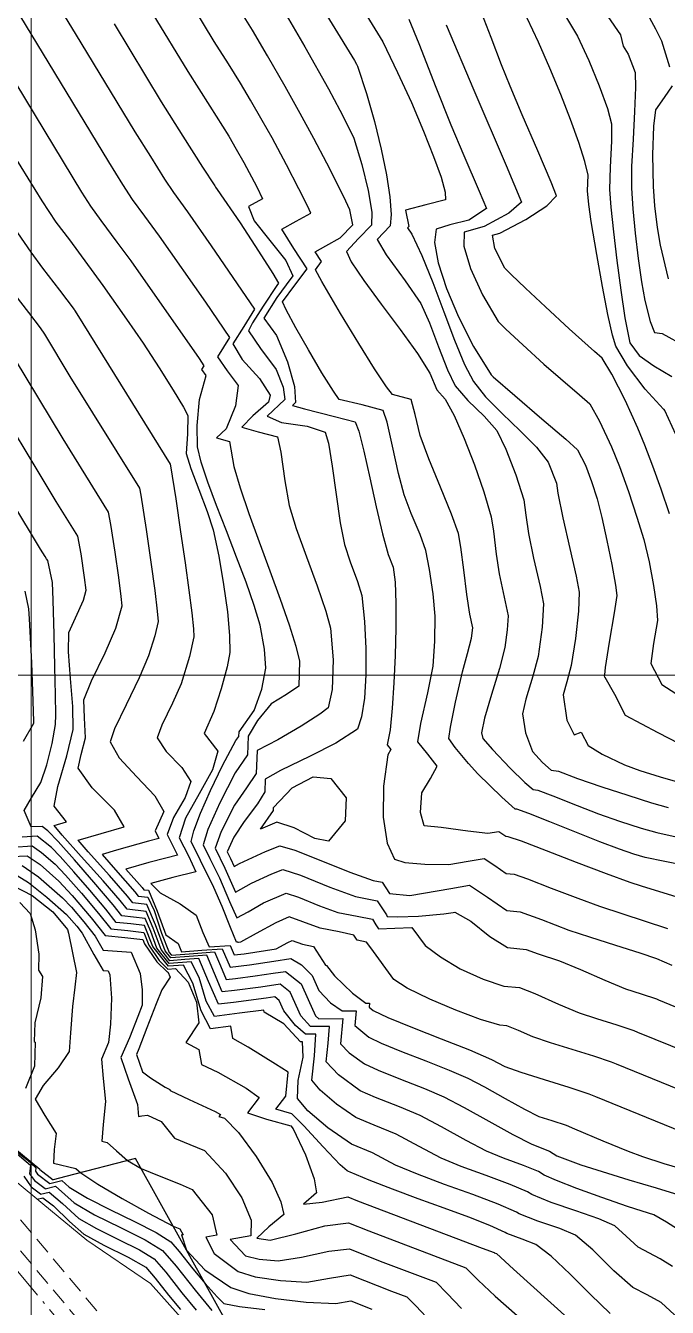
# Model space of a CAD drawing. Extents: x 61466 to 63015, y 108404 to 110397.
# Drawn here: x 62927.46 to 62951.49, y 108526.31 to 108574.35 of the extents above; entities that cross this region are included whole.
import ezdxf

# ---------------------------------------------------------------- set-up
doc = ezdxf.new("R2010")
doc.units = 0
doc.header["$LTSCALE"] = 1.000015
doc.header["$MEASUREMENT"] = 0
doc.linetypes.add('ACAD_ISO04W100', pattern=[30, 24, -3, 0, -3])
doc.linetypes.add('NASCOSTA', pattern=[9.525, 6.35, -3.175])
for name, color, linetype in [('coordinate', 2, 'Continuous'), ('curve livello 5m', 7, 'Continuous'), ('LIN010TR', 2, 'NASCOSTA'), ('LIN018TR', 6, 'NASCOSTA'), ('Per+Mod Surf', 7, 'Continuous'), ('sezioni', 7, 'Continuous'), ('TalusHautBas', 7, 'Continuous')]:
    doc.layers.add(name, color=color, linetype=linetype)
doc.layers.add('no_plot', color=5, linetype='Continuous', plot=False)

msp = doc.modelspace()

# ---------------------------------------------------------------- linework, layer by layer
at = {"layer": 'coordinate', "linetype": 'Continuous', "lineweight": 0}
for p, q in [((62927.666, 108694.377), (62927.666, 108403.974)), ((62922.305, 108550), (63014.666, 108550))]:
    msp.add_line(p, q, dxfattribs=at)
at = {"layer": 'curve livello 5m', "color": 2, "flags": 128}
for points in [[(62938.103, 108575.778), (62939.775, 108573.04), (62939.855, 108572.9), (62939.894, 108572.824), (62940.227, 108571.804), (62940.525, 108570.752), (62940.777, 108569.72), (62940.973, 108568.76), (62941.101, 108567.926), (62941.152, 108567.268), (62941.115, 108566.84), (62941.115, 108566.84), (62940.624, 108566.327), (62940.963, 108565.755), (62941.677, 108564.788), (62942.259, 108563.927), (62942.259, 108563.927), (62942.581, 108563.209), (62942.925, 108562.307), (62943.257, 108561.447), (62943.542, 108560.851), (62943.542, 108560.851), (62944.02, 108560.303), (62944.634, 108559.707), (62945.102, 108559.167), (62945.102, 108559.167), (62945.442, 108558.478), (62945.816, 108557.517), (62946.112, 108556.573), (62946.112, 108556.573), (62946.193, 108556.006), (62946.288, 108555.315), (62946.288, 108555.315), (62946.484, 108554.39), (62946.729, 108553.322), (62946.856, 108552.672), (62946.856, 108552.672), (62946.805, 108551.805), (62946.649, 108550.703), (62946.649, 108550.703), (62946.451, 108549.96), (62946.192, 108549.105), (62946.063, 108548.552), (62946.063, 108548.552), (62946.183, 108547.845), (62946.447, 108547.144), (62946.447, 108547.144), (62946.821, 108546.736), (62947.134, 108546.441), (62947.419, 108546.412), (62948.126, 108546.135), (62949.033, 108545.822), (62950.008, 108545.502), (62950.892, 108545.225), (62951.525, 108545.043)], [(62930.777, 108574.415), (62932.544, 108571.494), (62932.544, 108571.494), (62933.347, 108570.208), (62934.087, 108569.04), (62934.542, 108568.341), (62934.542, 108568.341), (62934.577, 108568.293), (62934.636, 108568.208), (62935.494, 108566.956), (62936.188, 108565.894), (62936.721, 108565.057), (62936.933, 108564.696), (62936.933, 108564.696), (62936.871, 108564.613), (62936.356, 108563.838), (62935.962, 108563.205), (62935.805, 108562.905), (62935.805, 108562.905), (62936.256, 108562.252), (62936.85, 108561.462), (62936.85, 108561.462), (62937.1, 108560.799), (62937.169, 108560.334), (62937.169, 108560.334), (62936.505, 108559.705), (62937.04, 108559.476), (62938.002, 108559.335), (62938.678, 108559.111), (62938.678, 108559.111), (62938.799, 108558.694), (62938.937, 108557.839), (62939.088, 108556.771), (62939.245, 108555.715), (62939.404, 108554.897), (62939.404, 108554.897), (62939.615, 108554.254), (62939.886, 108553.514), (62940.045, 108552.995), (62940.045, 108552.995), (62940.154, 108552.014), (62940.206, 108550.998), (62940.203, 108550.017), (62940.147, 108549.139), (62940.04, 108548.436), (62939.884, 108547.975), (62939.884, 108547.975), (62939.076, 108547.456), (62938.122, 108546.968), (62937.011, 108546.425), (62936.438, 108546.108), (62936.438, 108546.108), (62936.421, 108545.63), (62936.139, 108545.18), (62935.651, 108544.517), (62935.255, 108543.929), (62935.255, 108543.929), (62935.014, 108543.385), (62935.135, 108543.135), (62935.268, 108542.833), (62935.47, 108542.945), (62936.441, 108543.4), (62936.983, 108543.61), (62936.983, 108543.61), (62937.541, 108543.447), (62938.517, 108543.059), (62939.599, 108542.621), (62940.479, 108542.309), (62940.479, 108542.309), (62940.813, 108542.242), (62941.089, 108541.816), (62941.854, 108541.749), (62943.388, 108542.011), (62944.08, 108542.128), (62944.755, 108541.685), (62945.479, 108541.186), (62945.479, 108541.186), (62945.983, 108541.134), (62946.772, 108540.841), (62947.799, 108540.452), (62947.799, 108540.452), (62948.581, 108540.193), (62949.546, 108539.887), (62950.459, 108539.596), (62951.086, 108539.384), (62951.086, 108539.384), (62951.658, 108539.139)], [(62951.805, 108559.029), (62951.391, 108559.918), (62951.37, 108559.955), (62951.346, 108559.971), (62950.658, 108560.721), (62949.996, 108561.594), (62949.558, 108562.328), (62949.439, 108562.741), (62949.266, 108563.526), (62949.06, 108564.573), (62948.845, 108565.768), (62948.641, 108567), (62948.554, 108567.643), (62948.505, 108568.149), (62948.524, 108568.737), (62948.398, 108569.256), (62948.172, 108569.969), (62947.865, 108570.823), (62947.499, 108571.767), (62947.093, 108572.751), (62946.666, 108573.721), (62946.239, 108574.627)], [(62927.163, 108566.579), (62927.654, 108565.855), (62927.654, 108565.855), (62928.098, 108565.261), (62928.735, 108564.427), (62929.277, 108563.709), (62929.277, 108563.709), (62929.292, 108563.688), (62929.378, 108563.545), (62932.879, 108557.906), (62932.888, 108557.855), (62933.083, 108556.607), (62933.267, 108555.376), (62933.434, 108554.217), (62933.574, 108553.188), (62933.682, 108552.344), (62933.748, 108551.741), (62933.766, 108551.436), (62933.766, 108551.436), (62933.605, 108550.698), (62933.289, 108549.684), (62933.289, 108549.684), (62932.967, 108548.96), (62932.569, 108548.134), (62932.384, 108547.661), (62932.384, 108547.661), (62932.722, 108547.146), (62933.31, 108546.539), (62933.649, 108546.023), (62933.649, 108546.023), (62933.442, 108545.423), (62933.004, 108544.667), (62932.768, 108544.034), (62932.768, 108544.034), (62933.146, 108543.258), (62932.711, 108543.142), (62932.079, 108542.977), (62932.079, 108542.977), (62931.22, 108542.73), (62931.826, 108542.041), (62931.89, 108541.96), (62932.062, 108541.941), (62932.385, 108541.163), (62932.717, 108540.267), (62932.717, 108540.267), (62933.174, 108539.946), (62933.298, 108539.64), (62934.06, 108539.696), (62934.825, 108539.753), (62934.825, 108539.753), (62935.121, 108539.059), (62935.85, 108539.15), (62936.761, 108539.288), (62937.398, 108539.382), (62937.398, 108539.382), (62937.79, 108539.144), (62938.192, 108538.744), (62938.192, 108538.744), (62938.441, 108538.185), (62938.883, 108537.72), (62939.319, 108537.421), (62939.319, 108537.421), (62939.842, 108537.423), (62939.792, 108536.876), (62940.316, 108536.433), (62940.777, 108536.215), (62941.541, 108535.905), (62942.444, 108535.551), (62943.323, 108535.2), (62944.014, 108534.901), (62944.014, 108534.901), (62944.648, 108534.57), (62945.413, 108534.141), (62946.144, 108533.734), (62946.674, 108533.466), (62946.674, 108533.466), (62947.159, 108533.308), (62947.705, 108533.134), (62947.705, 108533.134), (62948.008, 108533.003), (62949.079, 108532.557), (62950.026, 108532.17), (62950.563, 108531.959), (62950.563, 108531.959), (62951.353, 108531.706), (62952.341, 108531.416)], [(62927.387, 108547.53), (62927.765, 108548.207), (62927.771, 108548.23), (62927.77, 108548.281), (62927.732, 108549.389), (62927.69, 108550.464), (62927.648, 108551.406), (62927.611, 108552.113), (62927.584, 108552.485), (62927.446, 108553.151)], [(62949.352, 108526.085), (62948.609, 108526.797), (62947.846, 108527.555), (62947.14, 108528.224), (62946.567, 108528.673), (62946.053, 108528.871), (62945.478, 108529.085), (62945.421, 108529.122), (62944.841, 108529.382), (62944.055, 108529.69), (62943.138, 108530.029), (62942.161, 108530.383), (62941.199, 108530.736), (62940.326, 108531.072), (62939.613, 108531.374), (62939.557, 108531.405), (62939.506, 108531.426), (62939.24, 108531.651), (62938.6, 108532.321), (62937.877, 108533.113), (62937.425, 108533.562), (62936.832, 108533.737), (62937.206, 108534.222), (62937.294, 108535.129), (62936.819, 108535.43), (62935.79, 108536.056), (62935.218, 108536.393), (62935.141, 108536.849), (62934.386, 108536.755), (62934.032, 108537.421), (62933.725, 108538.458), (62933.37, 108539.133), (62932.814, 108539.092), (62932.225, 108539.829), (62931.915, 108540.623), (62931.404, 108540.684), (62930.857, 108540.739), (62930.464, 108541.237), (62929.866, 108541.944), (62929.265, 108542.637), (62928.756, 108543.206), (62928.435, 108543.544), (62927.901, 108543.97), (62927.333, 108543.934)], [(62926.959, 108542.133), (62927.706, 108541.745), (62928.476, 108541.132), (62929.037, 108540.477), (62929.037, 108540.477), (62929.066, 108540.339), (62929.369, 108538.858), (62929.306, 108538.311), (62929.216, 108537.583), (62929.216, 108537.583), (62929.146, 108536.605), (62929.089, 108535.897), (62929.089, 108535.897), (62928.68, 108535.283), (62928.118, 108534.627), (62927.827, 108534.109), (62927.827, 108534.109), (62928.179, 108533.502), (62928.603, 108532.831), (62928.603, 108532.831), (62928.535, 108532.225), (62928.504, 108531.71), (62928.504, 108531.71), (62929.344, 108531.518), (62929.527, 108531.355), (62930.173, 108530.931), (62931.072, 108530.395), (62932.064, 108529.84), (62932.987, 108529.359), (62932.987, 108529.359), (62933.235, 108529.255), (62933.357, 108529.033), (62933.303, 108529.023), (62933.483, 108528.449), (62934.167, 108527.72), (62935.152, 108527.055), (62935.152, 108527.055), (62935.818, 108526.831), (62936.817, 108526.639), (62937.964, 108526.506), (62939.075, 108526.46), (62939.075, 108526.46), (62939.645, 108526.555), (62940.428, 108526.247)]]:
    msp.add_lwpolyline(points, dxfattribs=at)
at = {"layer": 'LIN010TR', "lineweight": 0, "ltscale": 0.1, "flags": 128}
for points in [[(62914.449, 108544.942), (62920.303, 108537.936), (62951.19, 108500.966)], [(62914.449, 108543.779), (62920.303, 108536.773), (62951.19, 108499.803)]]:
    msp.add_lwpolyline(points, dxfattribs=at)
at = {"layer": 'LIN018TR', "linetype": 'ACAD_ISO04W100', "lineweight": 0, "ltscale": 0.1, "flags": 128}
msp.add_lwpolyline([(62914.449, 108542.878), (62951.19, 108498.901)], dxfattribs=at)
at = {"layer": 'no_plot', "flags": 128}
for points in [[(62925.635, 108577.363), (62927.867, 108573.69), (62930.562, 108569.237), (62931.094, 108568.388), (62931.451, 108567.834), (62931.91, 108567.207), (62932.466, 108566.45), (62932.466, 108566.45), (62934.193, 108563.981), (62935.096, 108562.663), (62934.643, 108561.938), (62935.015, 108561.414), (62935.42, 108560.865), (62935.327, 108560.101), (62934.976, 108559.237), (62934.616, 108558.896), (62935.099, 108558.763), (62935.26, 108557.826), (62935.495, 108557.023), (62935.821, 108556.059), (62936.202, 108554.999), (62936.604, 108553.909), (62936.992, 108552.852), (62937.331, 108551.893), (62937.585, 108551.095), (62937.721, 108550.525), (62937.721, 108550.525), (62937.691, 108549.586), (62937.226, 108549.276), (62936.661, 108548.926), (62936.141, 108548.309), (62935.798, 108547.717), (62935.773, 108547.017), (62935.31, 108546.342), (62934.732, 108545.223), (62934.289, 108544.224), (62934.116, 108543.645), (62934.362, 108543.132), (62934.716, 108542.408), (62935.102, 108541.523), (62935.374, 108540.911), (62935.79, 108541.137), (62936.374, 108541.466), (62937.213, 108541.835), (62937.686, 108541.682), (62938.468, 108541.365), (62939.152, 108541.113), (62939.882, 108540.974), (62940.445, 108540.855), (62940.576, 108540.652), (62940.669, 108540.498), (62941.292, 108540.523), (62941.927, 108540.552), (62942.422, 108539.877), (62942.997, 108539.446), (62943.737, 108538.998), (62944.593, 108538.612), (62945.371, 108538.347), (62945.957, 108538.301), (62946.525, 108538.072), (62947.413, 108537.675), (62948.185, 108537.347), (62948.832, 108537.133), (62949.598, 108536.898), (62950.238, 108536.685), (62950.37, 108536.628), (62952.253, 108535.861)], [(62927.474, 108577.093), (62929.322, 108574.052), (62931.553, 108570.366), (62932.133, 108569.436), (62932.668, 108568.592), (62932.997, 108568.087), (62933.521, 108567.372), (62934.414, 108566.095), (62936.038, 108563.726), (62935.63, 108563.072), (62935.224, 108562.421), (62935.572, 108561.834), (62936.22, 108561.119), (62936.62, 108560.493), (62936.551, 108560.239), (62935.97, 108559.724), (62935.56, 108559.3), (62936.176, 108559.117), (62936.888, 108558.937), (62937.018, 108558.355), (62937.171, 108557.284), (62937.332, 108556.362), (62937.598, 108555.5), (62937.976, 108554.443), (62938.376, 108553.356), (62938.709, 108552.406), (62938.883, 108551.76), (62938.978, 108550.575), (62938.943, 108549.472), (62938.787, 108548.781), (62938.473, 108548.54), (62937.777, 108548.093), (62936.906, 108547.574), (62936.127, 108547.176), (62936.097, 108546.324), (62935.734, 108545.784), (62935.283, 108545.136), (62934.787, 108544.143), (62934.565, 108543.515), (62934.926, 108542.772), (62935.321, 108541.872), (62935.922, 108542.206), (62936.677, 108542.56), (62937.098, 108542.723), (62937.761, 108542.508), (62938.857, 108542.063), (62939.816, 108541.711), (62940.629, 108541.548), (62940.972, 108541.019), (62941.004, 108540.965), (62941.388, 108540.941), (62942.172, 108540.975), (62943.122, 108541.056), (62943.468, 108541.115), (62943.531, 108541.125), (62944.127, 108540.782), (62944.84, 108540.213), (62945.499, 108539.799), (62946.207, 108539.727), (62946.652, 108539.56), (62947.456, 108539.299), (62948.237, 108538.972), (62949.146, 108538.568), (62949.922, 108538.243), (62950.504, 108538.055), (62951.083, 108537.869), (62951.157, 108537.837), (62952.222, 108537.403)], [(62936.869, 108575.357), (62937.917, 108573.548), (62938.799, 108571.979), (62939.226, 108571.179), (62939.578, 108570.494), (62939.751, 108570.131), (62940.057, 108569.143), (62940.291, 108568.167), (62940.421, 108567.356), (62940.417, 108566.863), (62939.928, 108566.363), (62939.483, 108565.887), (62939.656, 108565.497), (62940.128, 108564.799), (62940.778, 108563.913), (62941.486, 108562.959), (62942.132, 108562.055), (62942.594, 108561.32), (62942.856, 108560.693), (62943.174, 108560.35), (62943.503, 108559.731), (62943.881, 108558.874), (62944.265, 108557.887), (62944.615, 108556.875), (62944.89, 108555.943), (62944.976, 108555.395), (62945.084, 108554.54), (62945.189, 108553.805), (62945.382, 108552.922), (62945.529, 108552.223), (62945.498, 108551.705), (62945.405, 108551.046), (62945.203, 108550.254), (62944.91, 108549.283), (62944.646, 108548.391), (62944.532, 108547.839), (62944.587, 108547.635), (62944.944, 108547.219), (62945.61, 108546.519), (62946.156, 108545.985), (62946.464, 108545.715), (62946.637, 108545.697), (62947.197, 108545.487), (62948.114, 108545.116), (62948.91, 108544.806), (62949.702, 108544.535), (62950.512, 108544.275), (62951.095, 108544.104), (62951.824, 108543.947)], [(62939.603, 108575.764), (62940.836, 108573.744), (62941.392, 108572.595), (62941.908, 108571.46), (62942.364, 108570.392), (62942.74, 108569.442), (62943.016, 108568.663), (62943.17, 108568.106), (62943.182, 108567.822), (62942.443, 108567.629), (62941.686, 108567.436), (62941.812, 108566.817), (62941.764, 108566.767), (62941.923, 108566.533), (62942.301, 108565.73), (62942.706, 108564.72), (62943.12, 108563.624), (62943.523, 108562.561), (62943.899, 108561.649), (62944.227, 108561.009), (62944.685, 108560.438), (62945.303, 108559.811), (62945.974, 108559.166), (62946.586, 108558.544), (62947.03, 108557.984), (62947.334, 108557.204), (62947.387, 108556.826), (62947.578, 108555.903), (62947.84, 108554.756), (62948.074, 108553.718), (62948.184, 108553.12), (62948.157, 108552.397), (62948.05, 108551.376), (62947.893, 108550.361), (62947.893, 108550.361), (62947.724, 108549.758), (62947.595, 108549.265), (62947.722, 108548.316), (62948.002, 108547.77), (62948.26, 108547.865), (62948.528, 108547.363), (62949.048, 108547.044), (62949.887, 108546.645), (62950.46, 108546.435), (62951.226, 108546.189), (62951.955, 108545.981)], [(62953.315, 108541.229), (62950.516, 108542.099), (62950.093, 108542.236), (62949.212, 108542.561), (62948.094, 108542.989), (62946.961, 108543.426), (62946.034, 108543.778), (62945.534, 108543.949), (62945.534, 108543.949), (62945.44, 108543.959), (62945.179, 108544.135), (62944.763, 108544.064), (62944.021, 108544.16), (62943.02, 108544.296), (62943.02, 108544.296), (62942.381, 108544.359), (62942.248, 108544.856), (62942.302, 108545.589), (62942.302, 108545.589), (62942.616, 108546.125), (62942.867, 108546.599), (62942.526, 108547.044), (62942.153, 108547.51), (62942.153, 108547.51), (62942.258, 108548.188), (62942.527, 108549.337), (62942.726, 108550.338), (62942.789, 108551.282), (62942.792, 108552.209), (62942.792, 108552.209), (62942.716, 108553.053), (62942.588, 108553.969), (62942.446, 108554.682), (62942.446, 108554.682), (62942.23, 108555.272), (62941.9, 108556.068), (62941.638, 108556.758), (62941.638, 108556.758), (62941.429, 108557.562), (62941.201, 108558.583), (62940.995, 108559.482), (62940.852, 108559.922), (62940.852, 108559.922), (62940.061, 108560.133), (62939.207, 108560.34), (62939.207, 108560.34), (62938.988, 108560.649), (62938.559, 108561.336), (62938.049, 108562.193), (62938.049, 108562.193), (62937.58, 108563.022), (62937.221, 108563.69), (62937.081, 108563.997), (62937.081, 108563.997), (62937.546, 108564.619), (62938.004, 108565.234), (62937.51, 108565.994), (62937.06, 108566.717), (62937.06, 108566.717), (62937.595, 108567.017), (62938.138, 108567.319), (62938.138, 108567.319), (62938.021, 108567.588), (62937.695, 108568.234), (62937.228, 108569.128), (62936.688, 108570.136), (62936.688, 108570.136), (62936.321, 108570.796), (62935.885, 108571.559), (62935.512, 108572.194), (62935.512, 108572.194), (62935.056, 108572.915), (62934.526, 108573.751), (62934.526, 108573.751), (62933.686, 108575.139)], [(62952.13, 108542.876), (62951.392, 108543.022), (62950.665, 108543.166), (62950.665, 108543.166), (62950.232, 108543.297), (62949.694, 108543.478), (62949.694, 108543.478), (62948.957, 108543.758), (62948.031, 108544.13), (62947.089, 108544.513), (62946.305, 108544.824), (62945.854, 108544.982), (62945.854, 108544.982), (62945.794, 108544.988), (62945.29, 108545.43), (62944.398, 108546.302), (62944.398, 108546.302), (62944.04, 108546.693), (62943.547, 108547.296), (62943.311, 108547.624), (62943.311, 108547.624), (62943.371, 108548.056), (62943.56, 108548.986), (62943.819, 108550.133), (62943.819, 108550.133), (62944.005, 108550.81), (62944.161, 108551.388), (62944.161, 108551.388), (62944.201, 108551.775), (62944.09, 108552.295), (62943.981, 108553.033), (62943.864, 108553.952), (62943.754, 108554.797), (62943.668, 108555.312), (62943.668, 108555.312), (62943.412, 108556.042), (62942.998, 108557.054), (62942.561, 108558.114), (62942.236, 108558.991), (62942.236, 108558.991), (62942.049, 108559.77), (62941.9, 108560.341), (62941.9, 108560.341), (62941.199, 108560.519), (62940.971, 108560.814), (62940.529, 108561.488), (62939.936, 108562.437), (62939.255, 108563.562), (62938.55, 108564.759), (62938.55, 108564.759), (62938.313, 108565.2), (62938.539, 108565.503), (62938.308, 108565.866), (62938.705, 108566.1), (62939.245, 108566.389), (62939.245, 108566.389), (62939.72, 108566.885), (62939.607, 108567.437), (62939.458, 108567.767), (62939.153, 108568.381), (62938.735, 108569.192), (62938.251, 108570.113), (62937.744, 108571.057), (62937.744, 108571.057), (62937.186, 108572.06), (62936.525, 108573.218), (62935.958, 108574.182), (62935.958, 108574.182), (62935.517, 108574.88)], [(62951.587, 108572.79), (62951.279, 108573.77), (62951.279, 108573.77), (62951.063, 108574.213), (62950.688, 108574.895)], [(62932.231, 108574.777), (62933.535, 108572.623), (62934.358, 108571.325), (62935.066, 108570.206), (62935.351, 108569.717), (62935.632, 108569.215), (62936.117, 108568.299), (62936.331, 108567.858), (62935.811, 108567.568), (62936.021, 108567.035), (62936.601, 108566.299), (62937.201, 108565.547), (62937.468, 108564.965), (62937.221, 108564.628), (62936.868, 108564.161), (62936.386, 108563.389), (62936.859, 108562.736), (62937.262, 108561.749), (62937.526, 108560.818), (62937.571, 108560.225), (62937.45, 108560.11), (62937.901, 108559.986), (62939.026, 108559.703), (62939.804, 108559.504), (62939.94, 108559.149), (62940.129, 108558.394), (62940.353, 108557.396), (62940.592, 108556.314), (62940.828, 108555.304), (62941.04, 108554.524), (62941.225, 108554.051), (62941.303, 108553.488), (62941.325, 108552.708), (62941.321, 108551.768), (62941.295, 108550.746), (62941.249, 108549.719), (62941.186, 108548.762), (62941.109, 108547.954), (62940.996, 108547.396), (62941.137, 108547.216), (62941.025, 108547.017), (62940.858, 108545.848), (62940.852, 108544.685), (62940.995, 108543.709), (62941.276, 108543.105), (62941.662, 108542.988), (62942.414, 108542.915), (62943.309, 108542.907), (62944.029, 108543.038), (62944.63, 108543.131), (62945.03, 108542.868), (62945.46, 108542.572), (62945.759, 108542.542), (62946.248, 108542.37), (62947.144, 108542.027), (62948.144, 108541.642), (62948.946, 108541.344), (62951.497, 108540.515)], [(62941.814, 108574.584), (62942.183, 108573.673), (62942.82, 108572.042), (62943.379, 108570.633), (62943.871, 108569.475), (62944.443, 108568.144), (62944.713, 108567.491), (62944.054, 108567.057), (62943.352, 108566.876), (62942.83, 108566.715), (62942.767, 108566.217), (62942.906, 108565.453), (62943.216, 108564.499), (62943.67, 108563.431), (62944.238, 108562.324), (62944.893, 108561.255), (62944.971, 108561.182), (62945.775, 108560.482), (62946.795, 108559.61), (62947.692, 108558.842), (62948.123, 108558.453), (62948.42, 108557.871), (62948.647, 108557.262), (62948.856, 108556.606), (62949.031, 108555.915), (62949.227, 108555.045), (62949.411, 108554.148), (62949.551, 108553.375), (62949.593, 108552.992), (62949.5, 108552.342), (62949.315, 108551.241), (62949.165, 108550.288), (62949.137, 108550.018), (62949.126, 108549.978), (62949.141, 108549.923), (62949.15, 108549.927), (62949.515, 108549.292), (62949.908, 108548.508), (62951.139, 108547.859), (62952.317, 108547.237)], [(62943.209, 108574.371), (62944.249, 108571.922), (62945.459, 108569.109), (62946.029, 108567.729), (62945.556, 108567.32), (62944.636, 108566.813), (62943.886, 108566.603), (62943.876, 108566.081), (62944.123, 108565.245), (62944.568, 108564.252), (62945.15, 108563.257), (62945.437, 108562.971), (62946.073, 108562.378), (62946.867, 108561.656), (62947.487, 108561.119), (62948.206, 108560.504), (62948.586, 108560.168), (62948.954, 108559.523), (62949.404, 108558.565), (62949.695, 108557.825), (62950.029, 108556.889), (62950.352, 108555.92), (62950.605, 108555.082), (62950.803, 108554.249), (62950.976, 108553.358), (62951.078, 108552.598), (62951.119, 108552.052), (62950.973, 108551.185), (62950.865, 108550.445), (62951.288, 108549.654), (62951.81, 108549.322)], [(62951.568, 108556.056), (62951.253, 108556.971), (62950.94, 108557.842), (62950.646, 108558.622), (62950.389, 108559.259), (62950.389, 108559.259), (62949.907, 108560.313), (62949.41, 108561.285), (62949.048, 108561.883), (62949.048, 108561.883), (62948.763, 108562.13), (62947.816, 108562.987), (62946.927, 108563.804), (62946.175, 108564.505), (62945.642, 108565.015), (62945.408, 108565.259), (62945.408, 108565.259), (62945.03, 108565.991), (62944.942, 108566.491), (62944.942, 108566.491), (62945.219, 108566.569), (62946.192, 108567.076), (62946.979, 108567.594), (62947.345, 108567.968), (62947.345, 108567.968), (62947.138, 108568.485), (62946.636, 108569.652), (62946.053, 108571.002), (62945.602, 108572.072), (62945.602, 108572.072), (62945.286, 108572.881), (62944.898, 108573.897), (62944.55, 108574.807)], [(62947.678, 108574.695), (62948.129, 108573.954), (62948.546, 108573.044), (62948.938, 108572.09), (62949.243, 108571.246), (62949.404, 108570.666), (62949.403, 108570.017), (62949.347, 108569.043), (62949.326, 108568.204), (62949.375, 108567.544), (62949.47, 108566.617), (62949.597, 108565.541), (62949.744, 108564.429), (62949.895, 108563.399), (62950.08, 108562.458), (62950.44, 108561.984), (62950.987, 108561.596), (62951.661, 108561.191)], [(62949.26, 108574.686), (62949.733, 108573.999), (62949.841, 108573.575), (62950.018, 108573.28), (62950.284, 108572.596), (62950.303, 108572.024), (62950.265, 108571.129), (62950.204, 108570.087), (62950.153, 108569.072), (62950.147, 108568.26), (62950.198, 108567.478), (62950.286, 108566.565), (62950.398, 108565.62), (62950.522, 108564.746), (62950.646, 108564.044), (62950.842, 108563.26), (62951.004, 108562.843), (62951.297, 108562.807), (62952.162, 108562.33)], [(62952.284, 108534.32), (62949.582, 108535.42), (62949.582, 108535.42), (62949.394, 108535.501), (62948.735, 108535.724), (62947.926, 108535.975), (62947.115, 108536.226), (62946.449, 108536.451), (62946.449, 108536.451), (62945.914, 108536.683), (62945.479, 108536.866), (62945.479, 108536.866), (62945.224, 108536.886), (62944.499, 108537.104), (62943.57, 108537.451), (62942.599, 108537.861), (62941.749, 108538.27), (62941.749, 108538.27), (62941.252, 108538.602), (62940.386, 108539.781), (62940.227, 108539.995), (62939.881, 108540.068), (62939.757, 108540.262), (62939.205, 108540.379), (62938.489, 108540.516), (62938.489, 108540.516), (62937.838, 108540.765), (62937.328, 108540.948), (62937.328, 108540.948), (62936.826, 108540.727), (62936.094, 108540.316), (62935.505, 108539.993), (62935.505, 108539.993), (62935.437, 108539.983), (62935.415, 108539.98), (62935.407, 108540.001), (62935.362, 108539.997), (62935.139, 108540.542), (62934.822, 108541.328), (62934.822, 108541.328), (62934.507, 108542.045), (62934.011, 108543.058), (62933.667, 108543.774), (62933.667, 108543.774), (62933.757, 108544.167), (62934.009, 108544.831), (62934.384, 108545.677), (62934.84, 108546.613), (62935.338, 108547.549), (62935.338, 108547.549), (62935.448, 108547.711), (62935.454, 108547.878), (62936.024, 108548.676), (62936.304, 108549.478), (62936.459, 108550.271), (62936.459, 108550.271), (62936.404, 108550.981), (62936.239, 108551.883), (62936.239, 108551.883), (62936.026, 108552.616), (62935.722, 108553.483), (62935.362, 108554.432), (62934.979, 108555.41), (62934.607, 108556.364), (62934.28, 108557.242), (62934.032, 108557.991), (62933.897, 108558.559), (62933.897, 108558.559), (62933.885, 108559.363), (62933.975, 108560.341), (62933.975, 108560.341), (62934.219, 108561.238), (62934.062, 108561.454), (62934.154, 108561.601), (62933.971, 108561.867), (62931.41, 108565.529), (62930.895, 108566.233), (62930.292, 108567.047), (62929.906, 108567.58), (62929.906, 108567.58), (62929.571, 108568.109), (62926.052, 108573.913)], [(62951.527, 108564.856), (62951.228, 108566.12), (62951.228, 108566.12), (62951.12, 108566.783), (62951.023, 108567.596), (62950.968, 108568.316), (62950.968, 108568.316), (62950.948, 108569.509), (62950.982, 108570.575), (62951.059, 108571.193), (62951.059, 108571.193), (62951.385, 108571.654), (62951.678, 108572.087)], [(62926.766, 108569.901), (62928.075, 108567.777), (62928.598, 108566.981), (62929.104, 108566.313), (62930.354, 108564.607), (62931.243, 108563.351), (62931.87, 108562.44), (62932.464, 108561.523), (62932.993, 108560.682), (62933.378, 108560.044), (62933.542, 108559.735), (62933.518, 108559.054), (62933.479, 108558.313), (62933.644, 108557.749), (62933.944, 108556.963), (62934.263, 108556.136), (62934.484, 108555.45), (62934.695, 108554.465), (62934.878, 108553.403), (62935.019, 108552.374), (62935.102, 108551.487), (62935.113, 108550.854), (62935.009, 108550.312), (62934.786, 108549.493), (62934.51, 108548.643), (62934.142, 108547.82), (62934.656, 108547.154), (62934.465, 108546.46), (62933.964, 108545.56), (62933.448, 108544.644), (62933.218, 108543.904), (62933.563, 108543.23), (62933.834, 108542.635), (62932.969, 108542.416), (62932.157, 108542.194), (62932.497, 108541.85), (62933.249, 108541.437), (62933.848, 108541.006), (62934.094, 108540.36), (62934.33, 108539.819), (62935.116, 108539.877), (62935.268, 108539.52), (62935.643, 108539.566), (62936.44, 108539.68), (62936.843, 108539.746), (62937.278, 108539.988), (62937.444, 108540.061), (62937.826, 108539.918), (62938.243, 108539.835), (62938.697, 108539.13), (62938.734, 108539.122), (62939.022, 108538.736), (62939.701, 108538.08), (62940.197, 108537.713), (62940.344, 108537.713), (62940.33, 108537.559), (62940.478, 108537.434), (62941.03, 108537.174), (62941.945, 108536.803), (62943.026, 108536.379), (62944.078, 108535.959), (62944.906, 108535.6), (62945.402, 108535.333), (62946.006, 108535.121), (62946.882, 108534.85), (62947.805, 108534.567), (62948.55, 108534.317), (62948.795, 108534.211), (62952.315, 108532.778)], [(62927.063, 108564.255), (62927.571, 108563.591), (62928.003, 108563.018), (62928.167, 108562.787), (62929.123, 108561.202), (62931.726, 108557.01), (62931.772, 108556.754), (62931.971, 108555.466), (62932.151, 108554.235), (62932.296, 108553.174), (62932.391, 108552.397), (62932.42, 108552.018), (62932.301, 108551.474), (62932.067, 108550.726), (62931.712, 108549.903), (62931.224, 108548.889), (62930.797, 108547.987), (62930.626, 108547.502), (62930.962, 108546.911), (62931.633, 108546.197), (62932.304, 108545.483), (62932.641, 108544.892), (62932.319, 108544.164), (62932.457, 108543.88), (62932.067, 108543.777), (62930.872, 108543.442), (62930.325, 108543.278), (62930.825, 108542.703), (62931.554, 108541.881), (62931.683, 108541.716), (62932.033, 108541.678), (62932.272, 108541.18), (62932.552, 108540.329), (62932.84, 108539.613), (62932.922, 108539.51), (62933.748, 108539.577), (62934.534, 108539.629), (62934.754, 108539.111), (62934.974, 108538.598), (62935.32, 108538.636), (62936.057, 108538.733), (62936.728, 108538.835), (62937.197, 108538.904), (62937.782, 108538.434), (62938.046, 108537.843), (62938.313, 108537.241), (62938.441, 108537.129), (62939.339, 108537.133), (62939.254, 108536.192), (62939.579, 108535.848), (62940.154, 108535.432), (62940.66, 108535.2), (62941.494, 108534.868), (62942.401, 108534.51), (62943.123, 108534.202), (62943.888, 108533.803), (62944.802, 108533.294), (62945.702, 108532.793), (62946.421, 108532.423), (62947.081, 108532.167), (62947.351, 108531.992), (62948.255, 108531.65), (62949.045, 108531.398), (62950.051, 108531.096), (62951.076, 108530.791), (62951.923, 108530.533)], [(62952.149, 108529.065), (62951.463, 108529.509), (62950.986, 108529.782), (62950.986, 108529.782), (62950.549, 108529.919), (62949.992, 108530.089), (62949.992, 108530.089), (62949.038, 108530.426), (62948.105, 108530.771), (62947.338, 108531.069), (62946.883, 108531.265), (62946.883, 108531.265), (62946.666, 108531.405), (62946.109, 108531.633), (62945.356, 108531.908), (62944.719, 108532.161), (62944.719, 108532.161), (62943.959, 108532.559), (62943.032, 108533.079), (62942.231, 108533.502), (62942.231, 108533.502), (62941.464, 108533.824), (62940.565, 108534.178), (62939.992, 108534.43), (62939.992, 108534.43), (62939.176, 108535.021), (62938.716, 108535.509), (62938.716, 108535.509), (62938.792, 108536.213), (62938.837, 108536.843), (62938.837, 108536.843), (62938.135, 108536.84), (62937.768, 108537.234), (62937.372, 108538.125), (62936.996, 108538.426), (62936.264, 108538.316), (62935.286, 108538.188), (62934.827, 108538.137), (62934.827, 108538.137), (62934.535, 108538.818), (62934.243, 108539.505), (62934.243, 108539.505), (62933.586, 108539.462), (62932.895, 108539.405), (62932.895, 108539.405), (62932.686, 108539.667), (62932.321, 108540.645), (62932.003, 108541.414), (62932.003, 108541.414), (62931.477, 108541.472), (62931.281, 108541.72), (62930.599, 108542.496), (62929.804, 108543.38), (62929.429, 108543.825), (62929.429, 108543.825), (62930.286, 108544.071), (62931.148, 108544.318), (62931.148, 108544.318), (62930.79, 108544.939), (62929.96, 108545.776), (62929.429, 108546.518), (62929.429, 108546.518), (62929.545, 108547.029), (62929.707, 108547.654), (62929.707, 108547.654), (62929.671, 108548.402), (62929.646, 108549.084), (62929.646, 108549.084), (62929.934, 108549.789), (62930.441, 108550.845), (62930.846, 108551.767), (62930.846, 108551.767), (62931.074, 108552.601), (62931.043, 108552.949), (62930.951, 108553.669), (62930.815, 108554.619), (62930.656, 108555.654), (62930.656, 108555.654), (62930.572, 108556.114), (62928.868, 108558.859), (62927.042, 108561.886)], [(62951.678, 108527.846), (62951.221, 108528.131), (62951.221, 108528.131), (62950.403, 108528.565), (62949.951, 108528.98), (62949.528, 108529.361), (62949.528, 108529.361), (62948.929, 108529.626), (62948.058, 108529.927), (62947.144, 108530.24), (62946.415, 108530.539), (62946.415, 108530.539), (62946.251, 108530.644), (62945.608, 108530.916), (62944.709, 108531.247), (62943.773, 108531.591), (62943.017, 108531.898), (62943.017, 108531.898), (62942.194, 108532.342), (62941.34, 108532.803), (62941.34, 108532.803), (62940.511, 108533.142), (62939.83, 108533.429), (62939.83, 108533.429), (62939.105, 108533.928), (62938.494, 108534.445), (62938.178, 108534.825), (62938.178, 108534.825), (62938.276, 108535.737), (62938.334, 108536.553), (62938.334, 108536.553), (62937.946, 108536.551), (62937.57, 108536.876), (62937.136, 108537.421), (62937.136, 108537.421), (62936.961, 108537.815), (62936.795, 108537.948), (62936.471, 108537.9), (62935.252, 108537.74), (62934.68, 108537.677), (62934.68, 108537.677), (62934.316, 108538.525), (62933.952, 108539.381), (62933.952, 108539.381), (62933.423, 108539.346), (62932.868, 108539.301), (62932.868, 108539.301), (62932.532, 108539.721), (62932.234, 108540.521), (62931.974, 108541.15), (62931.974, 108541.15), (62931.27, 108541.228), (62931.009, 108541.559), (62930.367, 108542.294), (62929.541, 108543.214), (62928.83, 108544.01), (62928.534, 108544.372), (62928.992, 108544.504), (62928.534, 108545.089), (62928.666, 108545.834), (62929.007, 108546.975), (62929.24, 108547.973), (62929.24, 108547.973), (62929.236, 108548.829), (62929.148, 108549.873), (62929.068, 108550.875), (62929.087, 108551.605), (62929.087, 108551.605), (62929.326, 108552.152), (62929.625, 108552.809), (62929.625, 108552.809), (62929.727, 108553.183), (62929.672, 108553.663), (62929.54, 108554.553), (62929.54, 108554.553), (62929.419, 108555.218), (62928.613, 108556.516), (62925.917, 108560.985)], [(62952.243, 108525.575), (62951.258, 108526.496), (62950.733, 108526.775), (62950.201, 108527.057), (62950.201, 108527.057), (62949.488, 108527.684), (62948.696, 108528.465), (62948.048, 108529.017), (62948.048, 108529.017), (62947.46, 108529.262), (62946.638, 108529.54), (62945.946, 108529.812), (62945.946, 108529.812), (62945.836, 108529.883), (62945.156, 108530.178), (62944.207, 108530.535), (62943.146, 108530.92), (62942.13, 108531.299), (62941.315, 108531.636), (62941.315, 108531.636), (62940.448, 108532.104), (62939.668, 108532.428), (62938.778, 108533.04), (62938.027, 108533.675), (62937.64, 108534.142), (62937.64, 108534.142), (62937.666, 108534.819), (62937.849, 108535.691), (62937.832, 108536.263), (62937.832, 108536.263), (62937.757, 108536.263), (62937.135, 108536.931), (62936.393, 108537.368), (62936.38, 108537.446), (62935.472, 108537.338), (62934.533, 108537.216), (62934.533, 108537.216), (62934.229, 108537.787), (62933.965, 108538.678), (62933.661, 108539.257), (62933.661, 108539.257), (62932.841, 108539.197), (62932.379, 108539.775), (62932.147, 108540.397), (62931.944, 108540.887), (62931.944, 108540.887), (62931.063, 108540.983), (62930.737, 108541.398), (62930.017, 108542.248), (62929.295, 108543.081), (62928.683, 108543.765), (62928.297, 108544.171), (62928.297, 108544.171), (62928.089, 108544.337), (62927.669, 108544.318), (62927.405, 108544.934), (62927.68, 108545.41), (62928.036, 108545.986), (62928.036, 108545.986), (62928.256, 108546.64), (62928.459, 108547.445), (62928.586, 108548.159), (62928.586, 108548.159), (62928.592, 108548.515), (62928.584, 108549.271), (62928.563, 108550.314), (62928.534, 108551.532), (62928.496, 108552.814), (62928.496, 108552.814), (62928.467, 108553.473), (62928.297, 108554.296), (62928.241, 108554.366), (62928.189, 108554.452), (62928.026, 108554.722), (62924.791, 108560.084)], [(62927.002, 108543.562), (62927.712, 108543.602), (62928.061, 108543.362), (62928.574, 108542.916), (62928.952, 108542.511), (62929.551, 108541.83), (62930.192, 108541.076), (62930.65, 108540.495), (62931.288, 108540.431), (62931.885, 108540.359), (62932.071, 108539.883), (62932.463, 108539.311), (62932.786, 108538.988), (62933.079, 108539.009), (62933.543, 108538.503), (62933.866, 108537.747), (62933.951, 108536.968), (62933.463, 108536.235), (62933.949, 108535.973), (62934.044, 108535.418), (62934.662, 108535.131), (62935.719, 108534.525), (62936.212, 108534.177), (62935.767, 108533.6), (62936.479, 108533.358), (62937.393, 108533.119), (62937.476, 108533.006), (62937.942, 108532.023), (62938.267, 108531.133), (62938.353, 108530.603), (62937.869, 108530.176), (62938.569, 108530.254), (62939.523, 108530.45), (62939.89, 108530.306), (62944.56, 108528.534), (62945.006, 108528.361), (62945.01, 108528.358), (62945.087, 108528.329), (62945.735, 108527.739), (62949.286, 108524.535)], [(62926.938, 108543.202), (62927.524, 108543.235), (62928.005, 108542.903), (62928.712, 108542.288), (62929.205, 108541.749), (62929.92, 108540.915), (62930.443, 108540.251), (62931.173, 108540.178), (62931.856, 108540.095), (62931.918, 108539.937), (62932.379, 108539.264), (62932.759, 108538.883), (62932.788, 108538.886), (62932.874, 108538.685), (62932.557, 108538.211), (62932.35, 108537.691), (62932.007, 108536.782), (62931.704, 108535.999), (62931.615, 108535.792), (62931.844, 108535.143), (62932.141, 108534.919), (62932.686, 108534.568), (62932.864, 108534.472), (62932.869, 108534.443), (62933.585, 108534.102), (62934.562, 108533.657), (62934.759, 108533.536), (62934.703, 108533.462), (62934.91, 108533.401), (62935.432, 108532.862), (62936.091, 108531.969), (62936.689, 108530.989), (62937.014, 108530.264), (62937.126, 108529.793), (62936.568, 108529.325), (62936.12, 108528.906), (62936.614, 108528.832), (62937.575, 108529.07), (62938.666, 108529.368), (62939.553, 108529.476), (62940.315, 108529.177), (62943.949, 108527.798), (62944.405, 108527.328), (62945.046, 108526.736), (62945.866, 108526.009)], [(62927.335, 108542.867), (62927.949, 108542.445), (62928.85, 108541.661), (62929.176, 108541.304), (62929.647, 108540.754), (62930.065, 108540.225), (62930.363, 108539.694), (62930.893, 108539.657), (62931.412, 108539.617), (62931.749, 108538.828), (62931.831, 108538.211), (62931.823, 108537.64), (62931.669, 108537.216), (62931.349, 108536.411), (62931.033, 108535.675), (62931.302, 108534.875), (62931.654, 108533.912), (62931.694, 108533.468), (62931.82, 108533.486), (62932.027, 108533.516), (62932.54, 108533.273), (62933.042, 108532.654), (62933.617, 108532.419), (62934.155, 108532.189), (62934.948, 108531.334), (62935.558, 108530.415), (62935.902, 108529.584), (62935.899, 108528.99), (62935.124, 108528.853), (62935.697, 108528.243), (62936.213, 108528.114), (62936.913, 108528.059), (62937.797, 108528.188), (62938.817, 108528.413), (62939.584, 108528.503), (62940.74, 108528.048), (62942.84, 108527.252), (62943.251, 108526.832), (62943.788, 108526.272)], [(62927.147, 108542.5), (62927.572, 108542.233), (62928.254, 108541.69), (62928.988, 108541.033), (62929.375, 108540.594), (62929.577, 108540.337), (62930.018, 108539.535), (62930.363, 108538.939), (62930.557, 108538.924), (62930.619, 108538.779), (62930.673, 108537.901), (62930.642, 108536.92), (62930.572, 108536.239), (62930.304, 108535.613), (62930.364, 108534.887), (62930.449, 108534.02), (62930.363, 108533.168), (62930.318, 108532.539), (62930.519, 108532.493), (62930.872, 108532.183), (62931.28, 108531.812), (62931.788, 108531.519), (62932.461, 108531.236), (62933.248, 108530.928), (62933.695, 108530.722), (62934.446, 108529.774), (62934.628, 108529.011), (62934.213, 108528.938), (62934.523, 108528.327), (62935.425, 108527.649), (62936.061, 108527.458), (62937.012, 108527.313), (62937.994, 108527.26), (62938.844, 108527.408), (62939.614, 108527.529), (62941.166, 108526.919), (62941.73, 108526.705), (62942.073, 108526.365), (62942.658, 108525.746)], [(62927.246, 108541.484), (62927.634, 108541.077), (62927.819, 108540.462), (62927.96, 108539.542), (62927.94, 108538.953), (62928.092, 108538.71), (62928.029, 108537.916), (62927.811, 108536.975), (62927.789, 108536.273), (62927.815, 108536.254), (62927.797, 108535.356), (62927.457, 108534.508)], [(62926.825, 108532.393), (62927.503, 108531.851), (62927.85, 108531.544), (62927.835, 108531.412), (62927.909, 108531.306), (62928.372, 108530.953), (62928.373, 108530.947), (62928.813, 108531.063), (62929.097, 108530.81), (62929.774, 108530.409), (62930.638, 108529.972), (62931.543, 108529.531), (62932.346, 108529.119), (62932.899, 108528.765), (62933.21, 108528.402), (62933.729, 108527.754), (62934.185, 108527.199), (62934.631, 108526.708), (62934.879, 108526.461), (62935.471, 108526.344), (62936.425, 108526.232)], [(62927.066, 108532.129), (62927.649, 108531.636), (62927.613, 108531.321), (62927.792, 108531.068), (62928.194, 108530.76), (62928.198, 108530.748), (62928.58, 108530.849), (62929.278, 108530.226), (62930.044, 108529.784), (62931.016, 108529.304), (62931.945, 108528.841), (62932.586, 108528.448), (62933.099, 108527.86), (62933.805, 108526.951), (62934.438, 108526.191)], [(62927.392, 108531.23), (62927.674, 108530.83), (62928.016, 108530.568), (62928.022, 108530.549), (62928.346, 108530.634), (62928.843, 108530.206), (62929.46, 108529.642), (62930.111, 108529.266), (62930.937, 108528.858), (62931.727, 108528.464), (62932.272, 108528.13), (62932.708, 108527.63), (62933.309, 108526.857), (62933.847, 108526.211)], [(62927.9, 108530.364), (62928.112, 108530.42), (62928.505, 108530.111), (62929.102, 108529.532), (62929.641, 108529.058), (62930.397, 108528.637), (62931.306, 108528.192), (62931.958, 108527.812), (62932.318, 108527.4), (62932.813, 108526.763), (62933.256, 108526.231)]]:
    msp.add_lwpolyline(points, dxfattribs=at)
at = {"layer": 'Per+Mod Surf', "color": 2, "linetype": 'Continuous'}
msp.add_lwpolyline([(62938.8, 108543.778), (62938.287, 108543.888), (62937.523, 108544.277), (62936.867, 108544.497), (62936.867, 108544.497), (62936.261, 108544.231), (62936.745, 108544.937), (62936.749, 108545.041), (62937.438, 108545.787), (62938.232, 108546.193), (62938.892, 108546.136), (62938.892, 108546.136), (62939.465, 108545.412), (62939.431, 108544.539), (62938.8, 108543.778)], dxfattribs=at)
at = {"layer": 'sezioni', "linetype": 'Continuous', "lineweight": 0, "flags": 128}
msp.add_lwpolyline([(62951.19, 108501.635), (62950.706, 108502.181), (62950.05, 108503.79), (62949.931, 108504.564), (62948.769, 108506.321), (62947.518, 108507.691), (62946.238, 108509.21), (62945.113, 108510.814), (62943.708, 108512.918), (62942.106, 108514.804), (62941.146, 108516.121), (62939.865, 108517.473), (62937.552, 108519.928), (62936.449, 108521.102), (62935.666, 108522.241), (62935.168, 108523.45), (62934.731, 108524.292), (62932.133, 108527.208), (62929.759, 108528.83), (62928.108, 108530.191), (62927.066, 108531.059), (62926.139, 108532.507), (62923.968, 108534.794), (62921.534, 108538.026)], dxfattribs=at)
at = {"layer": 'TalusHautBas', "linetype": 'Continuous'}
for p, q in [((62927.994, 108531.478), (62924.489, 108534.362)), ((62931.582, 108531.891), (62928.973, 108531.21)), ((62937.919, 108520.472), (62931.582, 108531.891)), ((62927.994, 108531.478), (62928.499, 108531.091)), ((62928.973, 108531.21), (62928.499, 108531.091))]:
    msp.add_line(p, q, dxfattribs=at)

doc.saveas('drawing.dxf')
